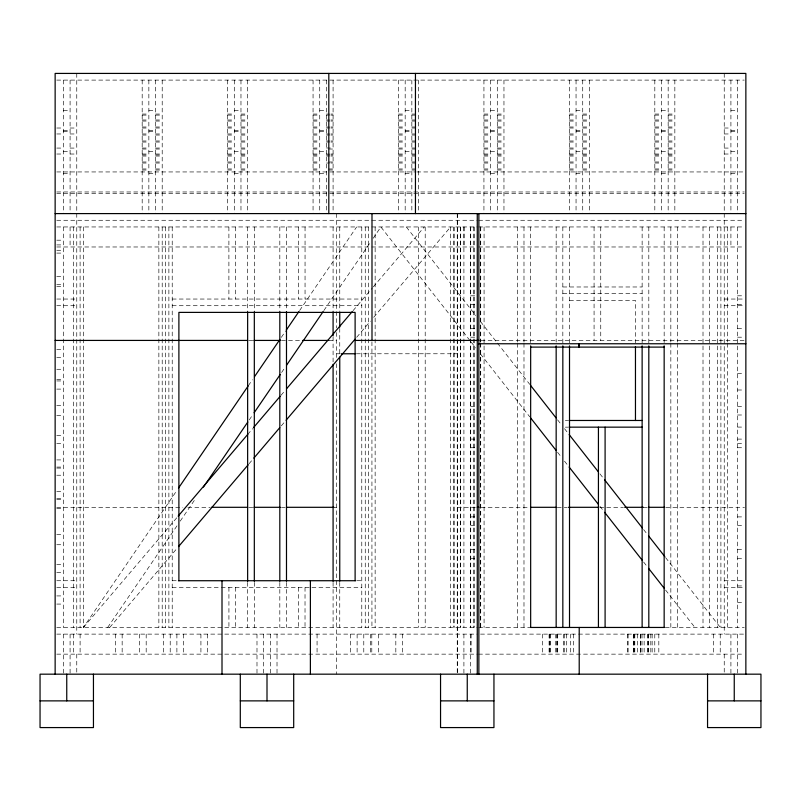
<?xml version="1.0" encoding="UTF-8"?>
<svg xmlns="http://www.w3.org/2000/svg" width="801" height="801" viewBox="0 0 801 801"><rect width="100%" height="100%" fill="white"/><g stroke="black" fill="none" stroke-linecap="round" stroke-linejoin="round"><path stroke-width="0.6" stroke-dasharray="4 3" d="M83.434 226.953L83.434 627.453L177.091 490.162M248.31 385.752L252.425 379.714M281.301 337.401L285.526 331.203M299.604 310.558L356.635 226.953M107.674 627.453L177.391 525.256M180.205 521.131L195.694 498.422M249.211 419.974L252.315 415.419M281.602 372.495L285.116 367.329M323.844 310.558L370.322 242.433M373.136 238.308L380.886 226.953L470.387 341.096M83.434 627.453L177.351 517.096M247.639 434.512L252.645 428.625M280.991 395.334L285.036 390.578M353.041 310.668L372.475 287.829M373.286 286.878L424.29 226.953M109.737 627.453L176.931 548.495M248.991 463.829L252.225 460.024M281.301 425.862L286.488 419.764M356.665 337.301L370.452 321.111M373.666 317.326L450.583 226.953M56.741 80.1L744.259 80.1M63.409 110.558L70.087 110.558M148.856 110.558L155.524 110.558M234.292 110.558L240.971 110.558M319.729 110.558L326.407 110.558M405.176 110.558L411.844 110.558M490.613 110.558L497.291 110.558M576.049 110.558L582.727 110.558M661.496 110.558L668.164 110.558M730.913 110.558L737.591 110.558M142.178 114.052L148.856 114.052M155.524 114.052L162.202 114.052M227.614 114.052L234.292 114.052M240.971 114.052L247.639 114.052M313.061 114.052L319.729 114.052M326.407 114.052L329.742 114.052M330.853 114.052L333.086 114.052M398.498 114.052L405.176 114.052M411.844 114.052L418.522 114.052M483.934 114.052L490.613 114.052M497.291 114.052L503.959 114.052M569.381 114.052L576.049 114.052M582.727 114.052L589.406 114.052M654.817 114.052L661.496 114.052M668.164 114.052L674.842 114.052M142.178 115.104L148.856 115.104M155.524 115.104L162.202 115.104M227.614 115.104L234.292 115.104M240.971 115.104L247.639 115.104M313.061 115.104L319.729 115.104M326.407 115.104L329.742 115.104M330.853 115.104L333.086 115.104M398.498 115.104L405.176 115.104M411.844 115.104L418.522 115.104M483.934 115.104L490.613 115.104M497.291 115.104L503.959 115.104M569.381 115.104L576.049 115.104M582.727 115.104L589.406 115.104M654.817 115.104L661.496 115.104M668.164 115.104L674.842 115.104M142.178 120L148.856 120M155.524 120L162.202 120M227.614 120L234.292 120M240.971 120L247.639 120M313.061 120L319.729 120M326.407 120L329.742 120M330.853 120L333.086 120M398.498 120L405.176 120M411.844 120L418.522 120M483.934 120L490.613 120M497.291 120L503.959 120M569.381 120L576.049 120M582.727 120L589.406 120M654.817 120L661.496 120M668.164 120L674.842 120M142.178 121.051L148.856 121.051M155.524 121.051L162.202 121.051M227.614 121.051L234.292 121.051M240.971 121.051L247.639 121.051M313.061 121.051L319.729 121.051M326.407 121.051L329.742 121.051M330.853 121.051L333.086 121.051M398.498 121.051L405.176 121.051M411.844 121.051L418.522 121.051M483.934 121.051L490.613 121.051M497.291 121.051L503.959 121.051M569.381 121.051L576.049 121.051M582.727 121.051L589.406 121.051M654.817 121.051L661.496 121.051M668.164 121.051L674.842 121.051M142.178 126.999L148.856 126.999M155.524 126.999L162.202 126.999M227.614 126.999L234.292 126.999M240.971 126.999L247.639 126.999M313.061 126.999L319.729 126.999M326.407 126.999L329.742 126.999M330.853 126.999L333.086 126.999M398.498 126.999L405.176 126.999M411.844 126.999L418.522 126.999M483.934 126.999L490.613 126.999M497.291 126.999L503.959 126.999M569.381 126.999L576.049 126.999M582.727 126.999L589.406 126.999M654.817 126.999L661.496 126.999M668.164 126.999L674.842 126.999M56.741 128.02L63.409 128.02M70.087 128.02L76.766 128.02M142.178 128.02L148.856 128.02M155.524 128.02L162.202 128.02M227.614 128.02L234.292 128.02M240.971 128.02L247.639 128.02M313.061 128.02L319.729 128.02M326.407 128.02L329.742 128.02M330.853 128.02L333.086 128.02M398.498 128.02L405.176 128.02M411.844 128.02L418.522 128.02M483.934 128.02L490.613 128.02M497.291 128.02L503.959 128.02M569.381 128.02L576.049 128.02M582.727 128.02L589.406 128.02M654.817 128.02L661.496 128.02M668.164 128.02L674.842 128.02M724.234 128.02L730.913 128.02M63.409 130.603L70.087 130.603M148.856 130.603L155.524 130.603M234.292 130.603L240.971 130.603M319.729 130.603L326.407 130.603M405.176 130.603L411.844 130.603M490.613 130.603L497.291 130.603M576.049 130.603L582.727 130.603M661.496 130.603L668.164 130.603M730.913 130.603L737.591 130.603M63.409 131.654L70.087 131.654M148.856 131.654L155.524 131.654M234.292 131.654L240.971 131.654M319.729 131.654L326.407 131.654M405.176 131.654L411.844 131.654M490.613 131.654L497.291 131.654M576.049 131.654L582.727 131.654M661.496 131.654L668.164 131.654M730.913 131.654L737.591 131.654M56.741 133.967L63.409 133.967M70.087 133.967L76.766 133.967M142.178 133.967L148.856 133.967M155.524 133.967L162.202 133.967M227.614 133.967L234.292 133.967M240.971 133.967L247.639 133.967M313.061 133.967L319.729 133.967M326.407 133.967L329.742 133.967M330.853 133.967L333.086 133.967M398.498 133.967L405.176 133.967M411.844 133.967L418.522 133.967M483.934 133.967L490.613 133.967M497.291 133.967L503.959 133.967M569.381 133.967L576.049 133.967M582.727 133.967L589.406 133.967M654.817 133.967L661.496 133.967M668.164 133.967L674.842 133.967M724.234 133.967L730.913 133.967M142.178 135.039L148.856 135.039M155.524 135.039L162.202 135.039M227.614 135.039L234.292 135.039M240.971 135.039L247.639 135.039M313.061 135.039L319.729 135.039M326.407 135.039L329.742 135.039M330.853 135.039L333.086 135.039M398.498 135.039L405.176 135.039M411.844 135.039L418.522 135.039M483.934 135.039L490.613 135.039M497.291 135.039L503.959 135.039M569.381 135.039L576.049 135.039M582.727 135.039L589.406 135.039M654.817 135.039L661.496 135.039M668.164 135.039L674.842 135.039M142.178 140.986L148.856 140.986M155.524 140.986L162.202 140.986M227.614 140.986L234.292 140.986M240.971 140.986L247.639 140.986M313.061 140.986L319.729 140.986M326.407 140.986L329.742 140.986M330.853 140.986L333.086 140.986M398.498 140.986L405.176 140.986M411.844 140.986L418.522 140.986M483.934 140.986L490.613 140.986M497.291 140.986L503.959 140.986M569.381 140.986L576.049 140.986M582.727 140.986L589.406 140.986M654.817 140.986L661.496 140.986M668.164 140.986L674.842 140.986M142.178 142.037L148.856 142.037M155.524 142.037L162.202 142.037M227.614 142.037L234.292 142.037M240.971 142.037L247.639 142.037M313.061 142.037L319.729 142.037M326.407 142.037L329.742 142.037M330.853 142.037L333.086 142.037M398.498 142.037L405.176 142.037M411.844 142.037L418.522 142.037M483.934 142.037L490.613 142.037M497.291 142.037L503.959 142.037M569.381 142.037L576.049 142.037M582.727 142.037L589.406 142.037M654.817 142.037L661.496 142.037M668.164 142.037L674.842 142.037M56.741 148.075L63.409 148.075M70.087 148.075L76.766 148.075M142.178 148.075L148.856 147.985M155.524 148.075L162.202 147.985M227.614 148.075L234.292 147.985M240.971 147.985L247.639 148.075M313.061 148.075L319.729 147.985M326.407 147.985L333.086 147.985M398.498 148.075L405.176 147.985M411.844 147.985L418.522 148.075M483.934 148.075L490.613 147.985M497.291 148.075L503.959 147.985M569.381 147.985L576.049 148.075M582.727 148.075L589.406 147.985M654.817 148.075L661.496 147.985M668.164 148.075L674.842 147.985M724.234 148.075L730.913 148.075M142.178 149.036L148.856 149.036M155.524 149.036L162.202 149.036M227.614 149.036L234.292 149.036M240.971 149.036L247.639 149.036M313.061 149.036L319.729 149.036M328.63 149.036L333.086 149.036M398.498 149.036L405.176 149.036M411.844 149.036L418.522 149.036M483.934 149.036L490.613 149.036M497.291 149.036L503.959 149.036M569.381 149.036L576.049 149.036M582.727 149.036L589.406 149.036M654.817 149.036L661.496 149.036M668.164 149.036L674.842 149.036M63.409 151.649L70.087 151.649M148.856 151.649L155.524 151.649M234.292 151.649L240.971 151.649M319.729 151.649L326.407 151.649M405.176 151.649L411.844 151.649M490.613 151.649L497.291 151.649M576.049 151.649L582.727 151.649M661.496 151.649L668.164 151.649M730.913 151.649L737.591 151.649M56.741 154.022L63.409 154.022M70.087 154.022L76.766 154.022M142.178 154.022L148.856 154.022M155.524 154.022L162.202 154.022M227.614 154.022L234.292 154.022M240.971 154.022L247.639 154.022M313.061 154.022L319.729 154.022M326.407 154.022L329.742 154.022M330.853 154.022L333.086 154.022M398.498 154.022L405.176 154.022M411.844 154.022L418.522 154.022M483.934 154.022L490.613 154.022M497.291 154.022L503.959 154.022M569.381 154.022L576.049 154.022M582.727 154.022L589.406 154.022M654.817 154.022L661.496 154.022M668.164 154.022L674.842 154.022M724.234 154.022L730.913 154.022M142.178 154.983L148.856 154.983M155.524 154.983L162.202 154.983M227.614 154.983L234.292 154.983M240.971 154.983L247.639 154.983M313.061 154.983L319.729 154.983M326.407 154.983L329.742 154.983M330.853 154.983L333.086 154.983M398.498 154.983L405.176 154.983M411.844 154.983L418.522 154.983M483.934 154.983L490.613 154.983M497.291 154.983L503.959 154.983M569.381 154.983L576.049 154.983M582.727 154.983L589.406 154.983M654.817 154.983L661.496 154.983M668.164 154.983L674.842 154.983M142.178 156.035L148.856 156.035M155.524 156.035L162.202 156.035M227.614 156.035L234.292 156.035M240.971 156.035L247.639 156.035M313.061 156.035L319.729 156.035M326.407 156.035L329.742 156.035M330.853 156.035L333.086 156.035M398.498 156.035L405.176 156.035M411.844 156.035L418.522 156.035M483.934 156.035L490.613 156.035M497.291 156.035L503.959 156.035M569.381 156.035L576.049 156.035M582.727 156.035L589.406 156.035M654.817 156.035L661.496 156.035M668.164 156.035L674.842 156.035M142.178 161.982L148.856 161.982M155.524 161.982L162.202 161.982M227.614 161.982L234.292 161.982M240.971 161.982L247.639 161.982M313.061 161.982L319.729 161.982M328.63 161.982L333.086 161.982M398.498 161.982L405.176 161.982M411.844 161.982L418.522 161.982M483.934 161.982L490.613 161.982M497.291 161.982L503.959 161.982M569.381 161.982L576.049 161.982M582.727 161.982L589.406 161.982M654.817 161.982L661.496 161.982M668.164 161.982L674.842 161.982M142.178 163.024L148.856 163.024M155.524 163.024L162.202 163.024M227.614 163.024L234.292 163.024M240.971 163.024L247.639 163.024M313.061 163.024L319.729 163.024M326.407 163.024L329.742 163.024M330.853 163.024L333.086 163.024M398.498 163.024L405.176 163.024M411.844 163.024L418.522 163.024M483.934 163.024L490.613 163.024M497.291 163.024L503.959 163.024M569.381 163.024L576.049 163.024M582.727 163.024L589.406 163.024M654.817 163.024L661.496 163.024M668.164 163.024L674.842 163.024M142.178 168.971L148.856 168.971M155.524 168.971L162.202 168.971M227.614 168.971L234.292 168.971M240.971 168.971L247.639 168.971M313.061 168.971L319.729 168.971M328.63 168.971L333.086 168.971M398.498 168.971L405.176 168.971M411.844 168.971L418.522 168.971M483.934 168.971L490.613 168.971M497.291 168.971L503.959 168.971M569.381 168.971L576.049 168.971M582.727 168.971L589.406 168.971M654.817 168.971L661.496 168.971M668.164 168.971L674.842 168.971M142.178 170.022L148.856 170.022M155.524 170.022L162.202 170.022M227.614 170.022L234.292 170.022M240.971 170.022L247.639 170.022M313.061 170.022L319.729 170.022M328.63 170.022L333.086 170.022M398.498 170.022L405.176 170.022M411.844 170.022L418.522 170.022M483.934 170.022L490.613 170.022M497.291 170.022L503.959 170.022M569.381 170.022L576.049 170.022M582.727 170.022L589.406 170.022M654.817 170.022L661.496 170.022M668.164 170.022L674.842 170.022M56.741 171.945L415.499 171.945M416.75 171.945L744.259 171.945M63.409 173.527L70.087 173.527M148.856 173.527L155.524 173.527M234.292 173.527L240.971 173.527M319.729 173.527L326.407 173.527M405.176 173.527L411.844 173.527M490.613 173.527L497.291 173.527M576.049 173.527L582.727 173.527M661.496 173.527L668.164 173.527M730.913 173.527L737.591 173.527M56.741 191.97L744.259 191.97M56.741 193.572L744.259 193.572M56.741 220.275L477.396 220.275M478.648 220.275L744.259 220.275M56.741 226.953L477.396 226.953M478.648 226.953L744.259 226.953M56.741 240.19L63.409 240.19M56.741 244.916L63.409 244.916M56.741 246.978L476.154 246.978M478.648 246.978L744.259 246.978M56.741 250.282L63.409 250.282M56.741 253.096L63.409 253.096M56.741 276.475L63.409 276.565M56.741 284.715L63.409 284.715M56.741 286.558L63.409 286.558M562.833 286.978L642.132 286.978M562.833 293.657L642.132 293.657M470.718 295.809L475.173 295.809M737.591 295.809L744.259 295.809M56.741 299.043L76.766 299.043M172.215 299.043L361.782 299.043M724.234 299.043L744.259 299.043M569.511 300.375L635.463 300.375L635.463 342.928M470.718 304.45L475.173 304.45M737.591 304.45L744.259 304.45M56.741 305.712L76.766 305.712M172.215 305.712L361.782 305.712M724.234 305.712L744.259 305.712M470.718 328.56L475.173 328.56M737.591 328.56L744.259 328.56M470.718 337.191L477.396 337.191M737.591 337.191L744.259 337.191M249.021 340.425L252.766 340.425M281.481 340.425L300.215 340.425M328.931 340.425L336.42 340.425M481.071 340.425L745.761 340.425M56.741 349.336L63.409 349.336M336.45 353.772L340.195 353.772M356.405 353.772L457.401 353.772M56.741 357.486L63.409 357.486M56.741 369.281L63.409 369.281M737.591 373.396L744.259 373.396M56.741 379.364L63.409 379.364M56.741 380.946L63.409 380.946M56.741 389.106L63.409 389.106M737.591 390.007L744.259 390.007M56.741 405.556L63.409 405.556M470.718 406.357L475.173 406.357M737.591 406.357L744.259 406.357M470.718 414.998L475.173 414.998M737.591 414.998L744.259 414.998M56.741 415.649L63.409 415.649M565.316 420.475L567.789 420.475M737.591 427.083L744.259 427.083M565.316 427.153L567.789 427.153M56.741 435.454L63.409 435.454M470.718 439.098L477.396 439.098M737.591 439.098L744.259 439.098M56.741 443.604L63.409 443.604M737.591 443.694L744.259 443.694M470.718 447.739L475.173 447.739M737.591 447.739L744.259 447.739M56.741 459.914L63.409 459.914M56.741 467.073L63.409 467.073M56.741 468.074L63.409 468.074M56.741 475.223L63.409 475.223M56.741 491.534L63.409 491.534M56.741 498.362L63.409 498.362M56.741 499.694L63.409 499.694M56.741 507.303L182.848 507.303M187.834 507.303L210.313 507.303M249.021 507.303L252.766 507.303M281.481 507.303L285.226 507.303M333.927 507.303L336.42 507.303M457.401 507.303L476.124 507.303M481.121 507.303L529.801 507.303M557.266 507.303L567.258 507.303M599.709 507.303L623.428 507.303M643.403 507.303L647.148 507.303M665.871 507.303L744.519 507.303M56.741 508.445L63.409 508.445M470.718 516.905L477.396 516.905M737.591 516.905L744.259 516.905M470.718 525.536L475.173 525.536M737.591 525.536L744.259 525.536M56.741 534.647L63.409 534.647M56.741 544.73L63.409 544.73M470.718 549.646L475.173 549.646M737.591 549.646L744.259 549.646M470.718 558.287L475.173 558.287M737.591 558.287L744.259 558.287M56.741 564.304L63.409 564.304M56.741 572.465L63.409 572.465M56.741 580.725L76.766 580.725M172.215 580.725L177.201 580.725M356.795 580.725L361.782 580.725M724.234 580.725L744.259 580.725M737.591 585.942L744.259 585.942M56.741 587.403L76.766 587.403M172.215 587.403L310.648 587.403M311.899 587.403L361.782 587.403M724.234 587.403L744.259 587.403M56.741 595.924L63.409 595.924M737.591 602.542L744.259 602.542M56.741 604.074L63.409 604.074M56.741 627.453L477.396 627.453M478.648 627.453L530.663 627.453M665.271 627.453L744.259 627.453M56.741 634.122L477.396 634.122M480.51 634.122L744.259 634.122M56.741 654.147L477.796 654.147M478.507 654.147L744.259 654.147M406.327 226.953L475.774 315.514M480.4 321.421L496.6 342.077M497.371 343.068L529.781 384.39M557.556 419.824L561.411 424.74M564.505 428.675L567.589 432.61M599.909 473.832L603.854 478.858M643.614 529.581L647.058 533.967M665.581 557.586L720.359 627.453M471.158 342.077L475.784 347.984M480.41 353.892L529.791 416.87M557.576 452.295L561.431 457.211M564.515 461.146L567.599 465.081M599.909 506.282L603.864 511.338M643.614 562.032L647.078 566.437M665.591 590.057L694.918 627.453M737.591 80.1L737.591 213.597M737.591 226.953L737.591 627.453M737.591 634.122L737.591 674.172M730.913 80.1L730.913 213.597M730.913 226.953L730.913 246.978M730.913 634.122L730.913 674.172M727.578 226.953L727.578 342.097M727.578 343.349L727.578 627.453M724.234 73.422L724.234 634.122M724.234 654.147L724.234 674.172M720.9 226.953L720.9 627.453M720.229 634.122L720.229 654.147M717.566 226.953L717.566 627.453M713.561 634.122L713.561 654.147M709.686 226.953L709.686 627.453M703.008 226.953L703.008 627.453M677.516 226.953L677.516 342.097M677.516 343.349L677.516 627.453M674.842 80.1L674.842 213.597M670.837 226.953L670.837 342.097M670.837 343.349L670.837 627.453M668.164 80.1L668.164 213.597M664.159 226.953L664.159 342.648M661.496 80.1L661.496 213.597M658.822 634.122L658.822 654.147M654.817 80.1L654.817 213.597M654.777 634.122L654.777 654.147M652.144 634.122L652.144 654.147M650.812 634.122L650.812 654.147M648.81 226.953L648.81 342.918M648.7 634.122L648.7 654.147M648.099 634.122L648.099 654.147M647.478 634.122L647.478 654.147M644.134 634.122L644.134 654.147M642.132 226.953L642.132 342.998M642.032 634.122L642.032 654.147M640.8 634.122L640.8 654.147M640.53 634.122L640.53 654.147M640.399 634.122L640.399 654.147M637.466 634.122L637.466 654.147M634.793 634.122L634.793 654.147M633.991 634.122L633.991 654.147M633.861 634.122L633.861 654.147M633.721 634.122L633.721 654.147M628.114 634.122L628.114 654.147M627.313 634.122L627.313 654.147M600.75 226.953L600.75 340.425M594.072 226.953L594.072 340.425M589.406 80.1L589.406 213.597M582.727 80.1L582.727 213.597M576.049 80.1L576.049 213.597M573.386 634.122L573.386 654.147M570.712 634.122L570.712 654.147M569.511 226.953L569.511 342.928M569.381 80.1L569.381 213.597M566.707 634.122L566.707 654.147M564.034 634.122L564.034 654.147M563.934 634.122L563.934 654.147M562.833 226.953L562.833 342.968M557.366 634.122L557.366 654.147M557.256 634.122L557.256 654.147M556.565 634.122L556.565 654.147M556.164 226.953L556.164 342.097M555.764 634.122L555.764 654.147M550.688 634.122L550.688 654.147M549.887 634.122L549.887 654.147M549.356 634.122L549.356 654.147M549.085 634.122L549.085 654.147M542.678 634.122L542.678 654.147M530.663 226.953L530.663 342.648M523.984 226.953L523.984 342.097M523.984 343.349L523.984 627.453M517.316 226.953L517.316 342.097M517.316 343.349L517.316 627.453M503.959 80.1L503.959 213.597M497.291 80.1L497.291 213.597M490.613 80.1L490.613 213.597M484.074 226.953L484.074 627.453M483.934 80.1L483.934 213.597M480.73 226.953L480.73 342.097M480.73 343.058L480.73 627.453M480.6 226.953L480.6 342.097M480.6 343.349L480.6 627.453M474.062 226.953L474.062 627.453M473.922 226.953L473.922 627.453M471.118 634.122L471.118 654.147M470.718 226.953L470.718 627.453M470.587 226.953L470.587 627.453M470.587 634.122L470.587 674.172M464.049 226.953L464.049 246.978M463.909 226.953L463.909 627.453M463.909 634.122L463.909 674.172M460.705 226.953L460.705 627.453M460.575 226.953L460.575 627.453M457.371 213.597L457.401 674.172M457.241 213.597L457.241 674.172M454.037 226.953L454.037 627.453M453.897 226.953L453.897 627.453M450.693 226.953L450.693 627.453M425.201 226.953L425.201 627.453M418.522 80.1L418.522 213.597M418.522 226.953L418.522 627.453M411.844 80.1L411.844 213.597M405.176 80.1L405.176 213.597M402.502 634.122L402.502 654.147M398.498 80.1L398.498 213.597M395.824 634.122L395.824 654.147M378.472 634.122L378.472 654.147M375.138 226.953L375.138 627.453M371.934 341.817L371.934 627.453M371.794 634.122L371.794 654.147M370.462 634.122L370.452 654.147M368.46 226.953L368.46 627.453M365.256 226.953L365.256 627.453M363.784 634.122L363.784 654.147M361.782 226.953L361.782 627.453M357.116 634.122L357.116 654.147M350.438 634.122L350.438 654.147M339.754 226.953L339.754 310.998M339.754 328.33L339.754 354.773M339.754 582.397L339.754 627.453M336.42 213.597L336.42 327.989M336.45 332.495L336.42 359.108M336.45 363.744L336.45 674.172M333.086 80.1L333.086 213.597M333.086 226.953L333.086 311.979M333.086 336.921L333.086 362.122M333.086 582.397L333.086 627.453M326.407 80.1L326.407 213.597M319.729 80.1L319.729 213.597M317.066 634.122L317.066 654.147M313.061 80.1L313.061 213.597M305.051 226.953L305.051 299.043M305.021 587.403L305.021 627.453M298.373 226.953L298.373 299.043M298.342 587.403L298.342 627.453M286.488 226.953L286.488 310.808M286.488 582.397L286.488 627.453M279.819 226.953L279.819 311.829M279.819 582.397L279.819 627.453M277.016 634.122L277.016 674.172M270.337 634.122L270.337 674.172M263.659 634.122L263.659 674.172M256.991 634.122L256.991 674.172M254.317 226.953L254.317 311.949M254.317 582.397L254.317 627.453M247.639 80.1L247.639 213.597M247.639 226.953L247.639 311.979M247.639 582.397L247.639 627.453M240.971 80.1L240.971 213.597M235.564 226.953L235.564 299.043M235.594 587.403L235.594 627.453M234.292 80.1L234.292 213.597M228.896 226.953L228.896 299.043M228.926 587.403L228.926 627.453M227.614 80.1L227.614 213.597M207.589 634.122L207.589 654.147M200.921 634.122L200.921 654.147M183.569 634.122L183.559 654.147M176.891 634.122L176.891 654.147M172.215 226.953L172.215 627.453M170.213 634.122L170.213 654.147M168.881 226.953L168.881 627.453M165.537 226.953L165.537 627.453M163.534 634.122L163.534 654.147M162.202 80.1L162.202 213.597M162.202 226.953L162.202 627.453M158.868 226.953L158.868 627.453M155.524 80.1L155.524 213.597M148.856 80.1L148.856 213.597M146.183 634.122L146.183 654.147M142.178 80.1L142.178 213.597M139.504 634.122L139.504 654.147M122.153 634.122L122.153 654.147M115.474 634.122L115.474 654.147M80.1 226.953L80.1 627.453M80.1 634.122L80.1 654.147M76.766 73.422L76.766 634.122M76.766 654.147L76.766 674.172M73.422 226.953L73.422 627.453M73.422 634.122L73.422 654.147M70.087 80.1L70.087 213.597M70.087 226.953L70.087 246.978M70.087 634.122L70.087 674.172M63.409 80.1L63.409 213.597M63.409 226.903L63.409 627.453M63.409 634.122L63.409 674.172"/><path stroke-width="1.2" d="M178.493 488.099L248.2 385.912M254.538 376.62L279.889 339.464M286.227 330.172L298.903 311.589M203.444 487.068L247.799 422.037M254.137 412.745L280.19 374.558M286.528 365.266L323.143 311.589M178.162 516.144L247.789 434.332M253.456 427.674L280.18 396.285M286.658 388.675L352.23 311.619M178.553 546.592L248.18 464.78M253.847 458.122L279.749 427.674M286.227 420.064L355.053 339.203M55.139 213.597L745.861 213.597M55.139 340.425L247.769 340.425M254.017 340.425L280.23 340.425M302.708 340.425L328.931 340.425M355.113 340.425L478.868 340.425M478.507 343.759L745.861 343.759M530.663 347.103L664.159 347.103M341.436 353.772L355.153 353.772M569.03 420.475L642.132 420.475M569.03 427.153L642.132 427.153M211.564 507.303L247.769 507.303M254.017 507.303L280.23 507.303M286.478 507.303L333.927 507.303M477.266 507.303L478.868 507.303M531.053 507.303L556.024 507.303M568.5 507.303L598.467 507.303M624.68 507.303L643.403 507.303M648.399 507.303L664.62 507.303M178.453 580.725L355.554 580.725M530.512 627.453L664.399 627.453M40.05 700.875L93.447 700.875M240.3 700.875L293.697 700.875M440.55 700.875L493.947 700.875M707.553 700.875L760.95 700.875M530.552 385.381L556.014 417.852M569.131 434.583L598.447 471.969M604.625 479.849L642.432 528.059M648.6 535.939L664.81 556.595M530.562 417.852L556.024 450.322M569.141 467.053L598.467 504.45M604.635 512.32L642.442 560.54M648.62 568.41L664.049 588.084M745.861 674.172L745.861 73.422L55.139 73.422L55.139 674.172M734.247 674.172L734.247 700.875M707.553 674.172L707.553 727.578L760.95 727.578L760.95 674.172L40.05 674.172L40.05 727.578L93.447 727.578L93.447 674.172M664.159 345.852L664.159 627.453M648.81 345.852L648.81 627.453M642.132 345.852L642.132 627.453M635.463 346.683L635.463 420.525M605.095 427.153L605.095 627.403M598.427 427.153L598.427 627.403M579.213 343.759L579.213 347.103M579.213 627.453L579.213 674.172M578.993 343.759L578.993 347.103M569.511 345.852L569.511 627.453M562.833 345.852L562.833 627.453M556.164 345.852L556.164 627.453M530.663 345.852L530.663 627.453M493.947 674.172L493.947 727.578L440.55 727.578L440.55 674.172M478.868 213.597L478.868 674.172M477.266 213.597L477.266 674.172M467.253 674.172L467.253 700.875M415.449 73.422L415.449 213.597M371.994 213.597L371.994 340.425M355.113 580.725L355.113 312.39L178.893 312.39L178.893 580.725M339.754 312.06L339.754 327.078M339.754 357.116L339.754 581.176M333.086 311.979L333.086 335.839M333.086 364.355L333.086 581.316M328.81 73.422L328.81 213.597M310.387 580.725L310.387 674.172M293.697 674.172L293.697 727.578L240.3 727.578L240.3 674.172M286.488 311.639L286.488 581.156M279.819 311.829L279.819 581.236M267.003 674.172L267.003 700.875M254.317 311.829L254.317 581.236M247.639 311.839L247.639 581.326M222.007 580.725L222.007 674.172M66.753 674.172L66.753 700.875"/></g></svg>
